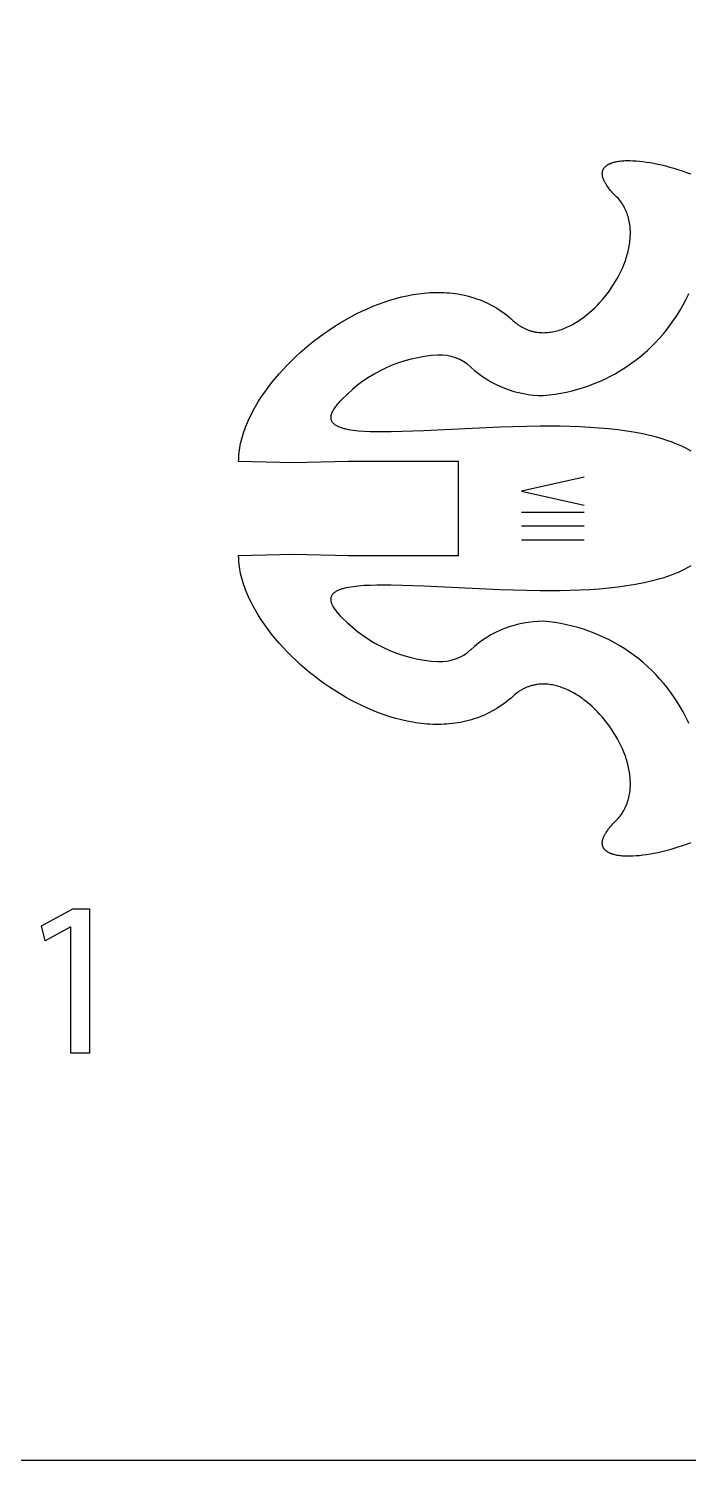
# Model space of a CAD drawing. Extents: x 2 to 317, y 2 to 152.
# Drawn here: x 219.91 to 240.91, y 81.69 to 127.29 of the extents above; entities that cross this region are included whole.
import ezdxf

# ---------------------------------------------------------------- set-up
doc = ezdxf.new("R2010")
doc.units = 0
doc.header["$MEASUREMENT"] = 0
doc.layers.add('DEFAULT', color=18, linetype='CONTINUOUS')

msp = doc.modelspace()

# ---------------------------------------------------------------- linework, layer by layer
at = {"layer": 'DEFAULT', "color": 1}
for p, q in [((228.345, 113.458), (226.595, 113.508)), ((230.094, 113.508), (228.345, 113.458)), ((233.594, 113.508), (230.094, 113.508)), ((233.594, 110.509), (233.594, 113.508)), ((226.595, 110.509), (228.345, 110.558)), ((228.345, 110.558), (230.094, 110.509)), ((230.094, 110.509), (233.594, 110.509))]:
    msp.add_line(p, q, dxfattribs=at)
at = {"layer": 'DEFAULT', "color": 250}
for p, q in [((235.594, 111.896), (237.591, 111.896)), ((235.594, 111.451), (237.591, 111.451)), ((235.594, 111.005), (237.591, 111.005))]:
    msp.add_line(p, q, dxfattribs=at)
at = {"layer": 'DEFAULT', "color": 6}
for points in [[(309.836, 81.693), (149.836, 81.693), (149.836, 147.693), (309.836, 147.693)], [(221.251, 98.674), (221.237, 98.674), (220.44, 98.243), (220.319, 98.716), (221.321, 99.253), (221.851, 99.253), (221.851, 94.666), (221.251, 94.666)]]:
    msp.add_lwpolyline(points, close=True, dxfattribs=at)
at = {"layer": 'DEFAULT', "color": 1}
for points in [[(238.596, 121.967), (238.552, 122.011), (238.511, 122.055), (238.473, 122.097), (238.436, 122.138), (238.402, 122.179), (238.371, 122.219), (238.342, 122.257), (238.316, 122.295), (238.291, 122.332), (238.28, 122.35), (238.269, 122.368), (238.259, 122.385), (238.25, 122.403), (238.241, 122.42), (238.232, 122.437), (238.225, 122.454), (238.217, 122.47), (238.21, 122.487), (238.204, 122.503), (238.199, 122.518), (238.193, 122.534), (238.189, 122.549), (238.185, 122.565), (238.181, 122.58), (238.178, 122.594), (238.176, 122.609), (238.174, 122.623), (238.172, 122.637), (238.171, 122.651), (238.171, 122.665), (238.171, 122.678), (238.171, 122.691), (238.172, 122.704), (238.174, 122.717), (238.176, 122.729), (238.178, 122.742), (238.181, 122.754), (238.184, 122.766), (238.188, 122.777), (238.193, 122.789), (238.197, 122.8), (238.203, 122.811), (238.208, 122.822), (238.215, 122.832), (238.221, 122.843), (238.228, 122.853), (238.236, 122.863), (238.244, 122.872), (238.252, 122.882), (238.261, 122.891), (238.27, 122.9), (238.28, 122.909), (238.29, 122.917), (238.3, 122.926), (238.311, 122.934), (238.323, 122.942), (238.334, 122.95), (238.347, 122.957), (238.359, 122.965), (238.372, 122.972), (238.385, 122.979), (238.399, 122.985), (238.413, 122.992), (238.427, 122.998), (238.442, 123.004), (238.457, 123.01), (238.473, 123.015), (238.489, 123.021), (238.505, 123.026), (238.539, 123.036), (238.574, 123.045), (238.61, 123.053), (238.648, 123.06), (238.687, 123.067), (238.727, 123.072), (238.769, 123.077), (238.812, 123.081), (238.855, 123.084), (238.901, 123.086), (238.947, 123.088), (239.043, 123.088), (239.142, 123.085), (239.246, 123.079), (239.354, 123.07), (239.465, 123.058), (239.579, 123.042), (239.696, 123.023), (239.816, 123.001), (239.938, 122.976), (240.063, 122.948), (240.19, 122.917), (240.318, 122.882), (240.448, 122.845), (240.58, 122.804), (240.712, 122.761), (240.846, 122.714), (240.98, 122.665)], [(235.337, 117.988), (235.378, 117.951), (235.42, 117.916), (235.463, 117.883), (235.506, 117.852), (235.528, 117.838), (235.55, 117.824), (235.572, 117.81), (235.594, 117.796), (235.616, 117.784), (235.638, 117.771), (235.66, 117.76), (235.683, 117.748), (235.705, 117.737), (235.728, 117.727), (235.75, 117.717), (235.773, 117.707), (235.796, 117.698), (235.819, 117.69), (235.842, 117.681), (235.865, 117.674), (235.888, 117.666), (235.911, 117.659), (235.935, 117.653), (235.958, 117.647), (235.982, 117.641), (236.005, 117.636), (236.029, 117.632), (236.052, 117.627), (236.076, 117.623), (236.1, 117.62), (236.147, 117.614), (236.195, 117.61), (236.243, 117.608), (236.291, 117.607), (236.339, 117.608), (236.388, 117.61), (236.436, 117.614), (236.485, 117.619), (236.533, 117.626), (236.582, 117.634), (236.631, 117.643), (236.679, 117.655), (236.728, 117.667), (236.777, 117.681), (236.825, 117.696), (236.874, 117.712), (236.922, 117.73), (236.971, 117.749), (237.019, 117.769), (237.067, 117.791), (237.115, 117.813), (237.163, 117.837), (237.21, 117.862), (237.258, 117.888), (237.305, 117.916), (237.352, 117.944), (237.399, 117.974), (237.445, 118.004), (237.491, 118.036), (237.537, 118.068), (237.583, 118.102), (237.673, 118.171), (237.761, 118.245), (237.848, 118.322), (237.933, 118.402), (238.016, 118.486), (238.097, 118.572), (238.176, 118.661), (238.252, 118.753), (238.326, 118.847), (238.397, 118.943), (238.466, 119.041), (238.531, 119.141), (238.594, 119.243), (238.653, 119.346), (238.709, 119.451), (238.761, 119.557), (238.81, 119.663), (238.855, 119.771), (238.896, 119.879), (238.915, 119.933), (238.932, 119.987), (238.949, 120.042), (238.965, 120.096), (238.98, 120.15), (238.993, 120.205), (239.006, 120.259), (239.017, 120.313), (239.027, 120.368), (239.036, 120.422), (239.044, 120.476), (239.051, 120.53), (239.056, 120.583), (239.06, 120.637), (239.063, 120.69), (239.065, 120.743), (239.065, 120.796), (239.064, 120.848), (239.061, 120.901), (239.058, 120.953), (239.053, 121.004), (239.046, 121.055), (239.038, 121.106), (239.029, 121.156), (239.018, 121.206), (239.006, 121.256), (238.992, 121.305), (238.977, 121.353), (238.96, 121.401), (238.942, 121.449), (238.922, 121.496), (238.9, 121.542), (238.877, 121.588), (238.853, 121.633), (238.827, 121.677), (238.799, 121.721), (238.769, 121.764), (238.738, 121.806), (238.705, 121.847), (238.671, 121.888), (238.634, 121.928), (238.596, 121.967)], [(226.595, 113.508), (226.596, 113.578), (226.599, 113.649), (226.604, 113.72), (226.611, 113.792), (226.62, 113.864), (226.631, 113.937), (226.644, 114.01), (226.659, 114.083), (226.676, 114.156), (226.695, 114.23), (226.716, 114.303), (226.738, 114.377), (226.762, 114.452), (226.788, 114.526), (226.816, 114.601), (226.845, 114.675), (226.877, 114.75), (226.909, 114.825), (226.944, 114.899), (226.98, 114.974), (227.057, 115.124), (227.14, 115.273), (227.23, 115.422), (227.325, 115.57), (227.426, 115.718), (227.532, 115.864), (227.644, 116.009), (227.76, 116.153), (227.882, 116.296), (228.008, 116.436), (228.139, 116.575), (228.274, 116.711), (228.414, 116.845), (228.557, 116.977), (228.704, 117.106), (228.855, 117.232), (229.009, 117.355), (229.166, 117.474), (229.326, 117.59), (229.489, 117.703), (229.655, 117.811), (229.823, 117.916), (229.993, 118.016), (230.165, 118.112), (230.339, 118.204), (230.515, 118.29), (230.692, 118.372), (230.871, 118.448), (231.051, 118.519), (231.231, 118.584), (231.412, 118.644), (231.594, 118.697), (231.776, 118.745), (231.958, 118.786), (232.141, 118.821), (232.232, 118.836), (232.322, 118.849), (232.413, 118.86), (232.504, 118.87), (232.594, 118.878), (232.685, 118.884), (232.775, 118.888), (232.865, 118.89), (232.954, 118.891), (233.044, 118.89), (233.133, 118.886), (233.222, 118.881), (233.31, 118.874), (233.398, 118.865), (233.486, 118.854), (233.573, 118.841), (233.66, 118.825), (233.746, 118.808), (233.832, 118.789), (233.917, 118.767), (234.002, 118.743), (234.086, 118.717), (234.169, 118.689), (234.252, 118.659), (234.335, 118.627), (234.416, 118.592), (234.497, 118.555), (234.578, 118.515), (234.657, 118.473), (234.736, 118.429), (234.814, 118.383), (234.891, 118.334), (234.968, 118.282), (235.043, 118.228), (235.118, 118.172), (235.192, 118.113), (235.265, 118.052), (235.337, 117.988)], [(235.337, 106.036), (235.265, 105.972), (235.192, 105.91), (235.118, 105.851), (235.043, 105.795), (234.968, 105.741), (234.891, 105.689), (234.814, 105.64), (234.736, 105.594), (234.657, 105.55), (234.578, 105.508), (234.497, 105.468), (234.416, 105.431), (234.335, 105.396), (234.252, 105.363), (234.169, 105.333), (234.086, 105.305), (234.002, 105.279), (233.917, 105.255), (233.832, 105.233), (233.746, 105.214), (233.66, 105.197), (233.573, 105.181), (233.486, 105.168), (233.398, 105.157), (233.31, 105.147), (233.222, 105.14), (233.133, 105.135), (233.044, 105.132), (232.954, 105.13), (232.865, 105.131), (232.775, 105.133), (232.685, 105.137), (232.594, 105.143), (232.504, 105.151), (232.413, 105.161), (232.322, 105.172), (232.232, 105.185), (232.141, 105.2), (231.958, 105.234), (231.776, 105.275), (231.594, 105.323), (231.412, 105.376), (231.231, 105.436), (231.051, 105.501), (230.871, 105.572), (230.692, 105.648), (230.515, 105.729), (230.339, 105.816), (230.165, 105.907), (229.993, 106.003), (229.823, 106.103), (229.655, 106.207), (229.489, 106.316), (229.326, 106.428), (229.166, 106.544), (229.009, 106.664), (228.855, 106.786), (228.704, 106.912), (228.557, 107.041), (228.414, 107.173), (228.274, 107.307), (228.139, 107.443), (228.008, 107.581), (227.882, 107.722), (227.76, 107.864), (227.644, 108.008), (227.532, 108.153), (227.426, 108.299), (227.325, 108.447), (227.23, 108.595), (227.14, 108.744), (227.057, 108.893), (226.98, 109.043), (226.944, 109.117), (226.909, 109.192), (226.877, 109.267), (226.845, 109.342), (226.816, 109.416), (226.788, 109.491), (226.762, 109.565), (226.738, 109.639), (226.716, 109.713), (226.695, 109.787), (226.676, 109.861), (226.659, 109.934), (226.644, 110.007), (226.631, 110.08), (226.62, 110.152), (226.611, 110.224), (226.604, 110.296), (226.599, 110.368), (226.596, 110.438), (226.595, 110.509)], [(238.596, 102.053), (238.634, 102.092), (238.671, 102.132), (238.705, 102.173), (238.738, 102.214), (238.769, 102.256), (238.799, 102.299), (238.827, 102.343), (238.853, 102.387), (238.877, 102.432), (238.9, 102.478), (238.922, 102.524), (238.942, 102.571), (238.96, 102.619), (238.977, 102.667), (238.992, 102.715), (239.006, 102.764), (239.018, 102.814), (239.029, 102.864), (239.038, 102.914), (239.046, 102.965), (239.053, 103.016), (239.058, 103.068), (239.061, 103.119), (239.064, 103.172), (239.065, 103.224), (239.065, 103.277), (239.063, 103.33), (239.06, 103.383), (239.056, 103.437), (239.051, 103.491), (239.044, 103.544), (239.036, 103.598), (239.027, 103.653), (239.017, 103.707), (239.006, 103.761), (238.993, 103.815), (238.98, 103.87), (238.965, 103.924), (238.949, 103.979), (238.932, 104.033), (238.915, 104.087), (238.896, 104.141), (238.855, 104.25), (238.81, 104.357), (238.761, 104.464), (238.709, 104.569), (238.653, 104.674), (238.594, 104.777), (238.531, 104.879), (238.466, 104.979), (238.397, 105.078), (238.326, 105.174), (238.252, 105.268), (238.176, 105.36), (238.097, 105.449), (238.016, 105.535), (237.933, 105.619), (237.848, 105.699), (237.761, 105.776), (237.673, 105.849), (237.583, 105.919), (237.537, 105.953), (237.491, 105.985), (237.445, 106.017), (237.399, 106.048), (237.352, 106.077), (237.305, 106.105), (237.258, 106.133), (237.21, 106.159), (237.163, 106.184), (237.115, 106.208), (237.067, 106.231), (237.019, 106.252), (236.971, 106.272), (236.922, 106.291), (236.874, 106.309), (236.825, 106.326), (236.777, 106.341), (236.728, 106.355), (236.679, 106.367), (236.631, 106.378), (236.582, 106.388), (236.533, 106.396), (236.485, 106.403), (236.436, 106.408), (236.388, 106.412), (236.339, 106.414), (236.291, 106.415), (236.243, 106.414), (236.195, 106.412), (236.147, 106.408), (236.1, 106.402), (236.076, 106.399), (236.052, 106.395), (236.029, 106.391), (236.005, 106.386), (235.982, 106.381), (235.958, 106.376), (235.935, 106.37), (235.911, 106.363), (235.888, 106.356), (235.865, 106.349), (235.842, 106.341), (235.819, 106.333), (235.796, 106.325), (235.773, 106.316), (235.75, 106.306), (235.728, 106.296), (235.705, 106.286), (235.683, 106.275), (235.66, 106.263), (235.638, 106.252), (235.616, 106.239), (235.594, 106.227), (235.572, 106.213), (235.55, 106.2), (235.528, 106.186), (235.506, 106.171), (235.485, 106.156), (235.463, 106.14), (235.42, 106.107), (235.378, 106.073), (235.337, 106.036)], [(240.98, 101.357), (240.846, 101.307), (240.712, 101.261), (240.58, 101.217), (240.448, 101.177), (240.318, 101.139), (240.19, 101.105), (240.063, 101.073), (239.938, 101.045), (239.816, 101.02), (239.696, 100.998), (239.579, 100.979), (239.465, 100.964), (239.354, 100.951), (239.246, 100.942), (239.142, 100.936), (239.043, 100.933), (238.947, 100.933), (238.901, 100.935), (238.855, 100.937), (238.812, 100.94), (238.769, 100.944), (238.727, 100.949), (238.687, 100.954), (238.648, 100.961), (238.61, 100.968), (238.574, 100.976), (238.539, 100.985), (238.505, 100.995), (238.489, 101), (238.473, 101.005), (238.457, 101.011), (238.442, 101.017), (238.427, 101.023), (238.413, 101.029), (238.399, 101.035), (238.385, 101.042), (238.372, 101.049), (238.359, 101.056), (238.347, 101.063), (238.334, 101.071), (238.323, 101.079), (238.311, 101.087), (238.3, 101.095), (238.29, 101.103), (238.28, 101.112), (238.27, 101.121), (238.261, 101.13), (238.252, 101.139), (238.244, 101.148), (238.236, 101.158), (238.228, 101.168), (238.221, 101.178), (238.215, 101.188), (238.208, 101.199), (238.203, 101.21), (238.197, 101.221), (238.193, 101.232), (238.188, 101.243), (238.184, 101.255), (238.181, 101.267), (238.178, 101.279), (238.176, 101.291), (238.174, 101.303), (238.172, 101.316), (238.171, 101.329), (238.171, 101.342), (238.171, 101.356), (238.171, 101.369), (238.172, 101.383), (238.174, 101.397), (238.176, 101.411), (238.178, 101.426), (238.181, 101.441), (238.185, 101.456), (238.189, 101.471), (238.193, 101.486), (238.199, 101.502), (238.204, 101.518), (238.21, 101.534), (238.217, 101.55), (238.225, 101.566), (238.232, 101.583), (238.241, 101.6), (238.25, 101.617), (238.259, 101.635), (238.269, 101.652), (238.28, 101.67), (238.291, 101.688), (238.316, 101.725), (238.342, 101.763), (238.371, 101.802), (238.402, 101.841), (238.436, 101.882), (238.473, 101.923), (238.511, 101.965), (238.552, 102.009), (238.596, 102.053)]]:
    msp.add_lwpolyline(points, dxfattribs=at)
at = {"layer": 'DEFAULT', "color": 5}
for points in [[(240.91, 118.826), (240.926, 118.859)], [(241.001, 113.829), (240.904, 113.885), (240.804, 113.938), (240.701, 113.988), (240.594, 114.037), (240.484, 114.083), (240.371, 114.126), (240.255, 114.168), (240.136, 114.207), (240.015, 114.244), (239.891, 114.279), (239.764, 114.312), (239.634, 114.344), (239.503, 114.373), (239.233, 114.426), (238.954, 114.471), (238.668, 114.51), (238.374, 114.543), (238.075, 114.57), (237.77, 114.591), (237.46, 114.607), (236.83, 114.625), (236.19, 114.627), (234.905, 114.596), (232.485, 114.481), (231.447, 114.446), (230.992, 114.446), (230.783, 114.451), (230.587, 114.46), (230.406, 114.474), (230.321, 114.483), (230.24, 114.493), (230.162, 114.505), (230.089, 114.518), (230.02, 114.532), (229.987, 114.54), (229.955, 114.548), (229.924, 114.556), (229.894, 114.565), (229.865, 114.575), (229.838, 114.584), (229.811, 114.594), (229.786, 114.605), (229.762, 114.616), (229.739, 114.627), (229.717, 114.639), (229.696, 114.651), (229.677, 114.664), (229.659, 114.677), (229.641, 114.691), (229.626, 114.705), (229.611, 114.719), (229.598, 114.734), (229.586, 114.75), (229.575, 114.766), (229.565, 114.782), (229.557, 114.799), (229.55, 114.817), (229.545, 114.835), (229.541, 114.853), (229.538, 114.872), (229.536, 114.892), (229.536, 114.912), (229.537, 114.932), (229.54, 114.954), (229.544, 114.975), (229.549, 114.998), (229.556, 115.021), (229.565, 115.044), (229.574, 115.068), (229.586, 115.093), (229.598, 115.118), (229.612, 115.144), (229.628, 115.17), (229.645, 115.197), (229.664, 115.225), (229.684, 115.253), (229.706, 115.282), (229.73, 115.312), (229.755, 115.342), (229.781, 115.373), (229.839, 115.436), (229.903, 115.503)], [(229.903, 108.518), (229.839, 108.584), (229.781, 108.648), (229.755, 108.678), (229.73, 108.709), (229.706, 108.738), (229.684, 108.767), (229.664, 108.796), (229.645, 108.823), (229.628, 108.85), (229.612, 108.877), (229.598, 108.903), (229.586, 108.928), (229.574, 108.953), (229.565, 108.977), (229.556, 109), (229.549, 109.023), (229.544, 109.045), (229.54, 109.067), (229.537, 109.088), (229.536, 109.109), (229.536, 109.129), (229.538, 109.149), (229.541, 109.168), (229.545, 109.186), (229.55, 109.204), (229.557, 109.222), (229.565, 109.239), (229.575, 109.256), (229.586, 109.272), (229.598, 109.287), (229.611, 109.302), (229.626, 109.317), (229.641, 109.331), (229.659, 109.344), (229.677, 109.358), (229.696, 109.37), (229.717, 109.382), (229.739, 109.394), (229.762, 109.406), (229.786, 109.417), (229.811, 109.427), (229.838, 109.437), (229.865, 109.447), (229.894, 109.456), (229.924, 109.465), (229.955, 109.474), (229.987, 109.482), (230.02, 109.49), (230.089, 109.504), (230.162, 109.517), (230.24, 109.529), (230.321, 109.539), (230.406, 109.548), (230.587, 109.562), (230.783, 109.571), (230.992, 109.577), (231.447, 109.576), (232.485, 109.542), (234.905, 109.426), (236.19, 109.396), (236.83, 109.398), (237.46, 109.416), (237.77, 109.432), (238.075, 109.453), (238.374, 109.48), (238.668, 109.512), (238.954, 109.551), (239.233, 109.597), (239.503, 109.649), (239.634, 109.679), (239.764, 109.71), (239.891, 109.743), (240.015, 109.778), (240.136, 109.815), (240.255, 109.854), (240.371, 109.896), (240.484, 109.939), (240.594, 109.985), (240.701, 110.033), (240.804, 110.084), (240.904, 110.137), (241.001, 110.192)], [(240.926, 105.161), (240.91, 105.194)]]:
    msp.add_lwpolyline(points, dxfattribs=at)
at = {"layer": 'DEFAULT', "color": 250}
msp.add_lwpolyline([(237.591, 113.01), (235.594, 112.564), (237.591, 112.119)], dxfattribs=at)
at = {"layer": 'DEFAULT', "color": 5}
for centre, radius, start, end in [((235.863, 121.148), 5.556, 274.4349, 335.2961), ((233.196, 112.322), 4.578, 93.24, 135.9888), ((232.997, 115.416), 1.478, 47.8466, 92.3107), ((236.279, 118.964), 3.356, 226.9596, 270.2264), ((233.198, 111.714), 4.59, 224.1354, 266.746), ((236.285, 105.043), 3.372, 89.8838, 132.9302), ((235.859, 102.873), 5.56, 24.6838, 85.5263), ((233.003, 108.592), 1.462, 267.4448, 312.3978)]:
    msp.add_arc(centre, radius, start, end, dxfattribs=at)

doc.saveas('drawing.dxf')
